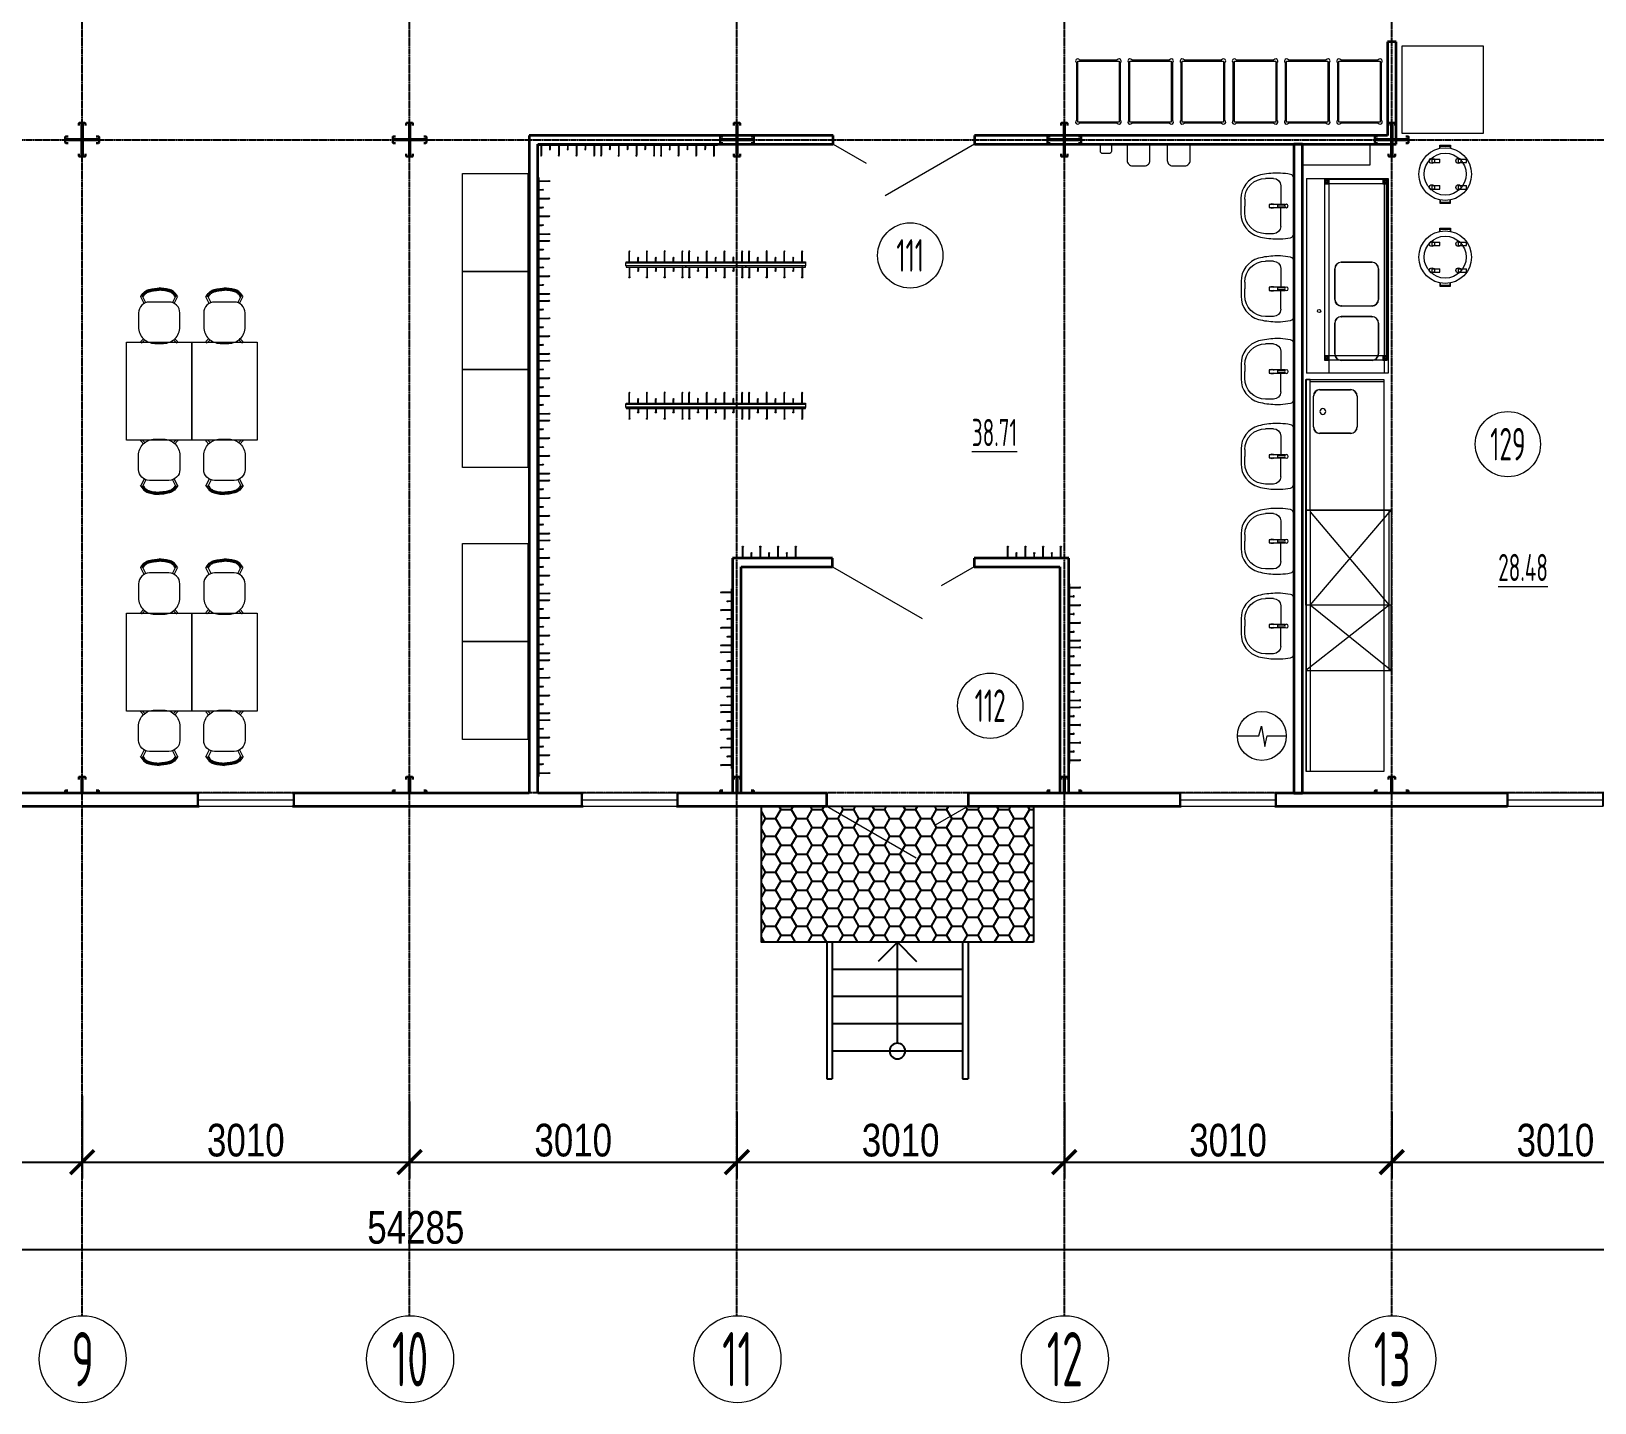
# Model space of a CAD drawing. Header units: millimetres. Extents: x 2162 to 93478, y -2737 to 52379.
# Drawn here: x 29665 to 44038, y -2737 to 9867 of the extents above; entities that cross this region are included whole.
import ezdxf
from ezdxf.enums import TextEntityAlignment as Align

# ---------------------------------------------------------------- set-up
doc = ezdxf.new("R2010")
doc.units = ezdxf.units.MM
doc.linetypes.add('Штрихпунктир 15 х 2 х 2 мм', pattern=[19, 15, -2, 0, -2])
doc.linetypes.add('Штрихпунктирная', pattern=[30, 25, -2.25, 0.5, -2.25])
doc.layers.add('Axes', color=40, linetype='Штрихпунктирная')
doc.layers.add('dimension', color=4, linetype='Continuous')
for name, color, linetype, lineweight in [('Columns', 5, 'Continuous', 30), ('door', 7, 'Continuous', 18), ('equipment 1', 4, 'Continuous', 9), ('furniture', 27, 'Continuous', 9), ('txt', 219, 'Continuous', 20), ('Wall', 5, 'Continuous', 9), ('windows', 4, 'Continuous', 30)]:
    doc.layers.add(name, color=color, linetype=linetype, lineweight=lineweight)
doc.styles.add('KOTE', font='romrust.shx', dxfattribs={"width": 0.8})
doc.styles.add('стиль1', font='cs_gost2304.shx', dxfattribs={"width": 0.8})
doc.dimstyles.new('ayala 100', dxfattribs={"dimscale": 50, "dimtxt": 6, "dimasz": 4.4, "dimexe": 3, "dimexo": 5, "dimgap": 1, "dimtad": 1, "dimtoh": 1, "dimdec": 0, "dimzin": 9, "dimdsep": 46, "dimtxsty": 'KOTE', "dimblk": 'ARCHTICK', "dimcen": 0, "dimdle": 3, "dimclrd": 4, "dimclre": 4, "dimclrt": 3, "dimadec": 0, "dimazin": 0, "dimtfac": 0.666667, "dimtdec": 0, "dimtix": 1, "dimtmove": 1, "dimatfit": 0, "dimfxl": 1, "dimtvp": 1, "dimtolj": 1, "dimarcsym": 0})

# ---------------------------------------------------------------- blocks, each defined once
blk = doc.blocks.new('d5')
at = {"layer": 'door'}
for p, q in [((-650, -75), (173, -550)), ((650, -75), (347, -250))]:
    blk.add_line(p, q, dxfattribs=at)
blk = doc.blocks.new('d4')
at = {"layer": 'door'}
for p, q in [((-650, -40), (173, -515)), ((650, -40), (347, -215))]:
    blk.add_line(p, q, dxfattribs=at)
blk = doc.blocks.new('tri')
at = {"color": 0}
for p, q in [((109227, 5130), (109228, 5130)), ((109228, 5130), (109943, 5130)), ((109433, 5120), (109393, 5120)), ((109393, 5120), (109393, 5080)), ((109393, 5080), (109433, 5080)), ((109393, 5080), (109393, 3501)), ((109433, 5130), (109433, 3340)), ((109433, 5130), (109433, 5130)), ((109928, 5120), (109433, 5120)), ((109928, 5080), (109433, 5080)), ((109928, 5120), (109928, 5080)), ((109968, 5120), (109928, 5120)), ((109928, 5080), (109968, 5080)), ((109943, 3340), (109943, 5130)), ((109943, 5130), (109978, 5130)), ((109943, 5130), (109943, 5130)), ((109958, 5080), (109958, 3501)), ((109958, 5080), (109968, 5080)), ((109968, 5080), (109968, 5120)), ((109968, 5080), (109968, 3501)), ((109978, 5130), (109978, 3340)), ((109546, 4361), (109829, 4361)), ((109828, 4360), (109548, 4360)), ((109486, 4018), (109486, 4301)), ((109488, 4300), (109488, 4020)), ((109888, 4301), (109888, 4300)), ((109888, 4020), (109888, 4300)), ((109889, 4301), (109889, 4018)), ((109488, 4018), (109488, 4020)), ((109548, 3960), (109546, 3960)), ((109829, 3958), (109546, 3958)), ((109548, 3960), (109828, 3960)), ((109829, 3960), (109828, 3960)), ((109888, 4020), (109888, 4018)), ((109486, 3518), (109486, 3801)), ((109488, 3800), (109488, 3801)), ((109488, 3800), (109488, 3520)), ((109546, 3860), (109548, 3860)), ((109828, 3861), (109548, 3861)), ((109828, 3860), (109548, 3860)), ((109828, 3860), (109829, 3860)), ((109888, 3801), (109888, 3800)), ((109888, 3520), (109888, 3800)), ((109889, 3801), (109889, 3518)), ((109393, 3501), (109393, 3461)), ((109433, 3501), (109393, 3501)), ((109393, 3461), (109433, 3461)), ((109928, 3501), (109433, 3501)), ((109928, 3461), (109433, 3461)), ((109488, 3518), (109488, 3520)), ((109548, 3460), (109546, 3460)), ((109829, 3458), (109546, 3458)), ((109548, 3460), (109828, 3460)), ((109829, 3460), (109828, 3460)), ((109968, 3501), (109928, 3501)), ((109928, 3501), (109928, 3461)), ((109928, 3461), (109968, 3461)), ((109958, 3501), (109968, 3501)), ((109968, 3461), (109968, 3501)), ((109228, 3340), (109227, 3340)), ((109433, 3340), (109228, 3340)), ((109943, 3340), (109433, 3340)), ((109978, 3340), (109943, 3340))]:
    blk.add_line(p, q, dxfattribs=at)
blk.add_lwpolyline([(109228, 5130), (109228, 3340)], dxfattribs=at)
blk.add_circle((109343, 3912), 15, dxfattribs=at)
for centre, radius, start, end in [((109413, 5100), 15, 0, 180), ((109413, 5100), 15, 180, 0), ((109413, 5100), 8, 0, 180), ((109413, 5100), 8, 180, 0), ((109948, 5100), 15, 0, 180), ((109948, 5100), 15, 180, 0), ((109948, 5100), 8, 0, 180), ((109948, 5100), 8, 180, 0), ((109546, 4301), 60, 90, 180), ((109548, 4300), 60, 90, 180), ((109828, 4300), 60, 0, 90), ((109829, 4301), 60, 0, 90), ((109546, 4018), 60, 180, 270), ((109548, 4020), 60, 180, 270), ((109828, 4020), 60, 270, 0), ((109829, 4018), 60, 270, 0), ((109546, 3801), 60, 90, 180), ((109546, 3801), 58.5, 90, 180), ((109828, 3800), 61.5, 0, 90), ((109828, 3800), 60, 0, 90), ((109413, 3481), 15, 0, 180), ((109413, 3481), 15, 180, 0), ((109413, 3481), 8, 0, 180), ((109413, 3481), 8, 180, 0), ((109546, 3518), 60, 180, 270), ((109546, 3518), 58.5, 180, 270), ((109828, 3520), 60, 270, 0), ((109829, 3518), 60, 270, 0), ((109948, 3481), 15, 0, 180), ((109948, 3481), 15, 180, 0), ((109948, 3481), 8, 0, 180), ((109948, 3481), 8, 180, 0)]:
    blk.add_arc(centre, radius, start, end, dxfattribs=at)
blk = doc.blocks.new('Cerasit_President_H60')
at = {"color": 0}
for p, q in [((-187, 254), (-259, 254)), ((-120, 187), (-120, 14)), ((-451, 62), (-451, 0)), ((-451, -62), (-451, 0)), ((-226, -14), (-226, 14)), ((-226, 14), (-78, 14)), ((-78, -14), (-226, -14)), ((-120, -187), (-120, -14)), ((-187, -254), (-259, -254))]:
    blk.add_line(p, q, dxfattribs=at)
blk.add_lwpolyline([(-324, 281, -0.053248), (-173, 302), (-123, 302, -0.039105), (-31, 291, -0.357153), (0, 254), (0, 0), (0, -254, -0.357153), (-31, -291, -0.039105), (-123, -302), (-173, -302, -0.053248), (-324, -281, -0.335411), (-485, -68), (-485, 0), (-485, 68, -0.335411)], format="xyb", close=True, dxfattribs=at)
for points in [[(-82, 9), (-146, 9)], [(-146, 9), (-146, -9)], [(-82, -9), (-146, -9)]]:
    blk.add_lwpolyline(points, dxfattribs=at)
blk.add_circle((-68, 0), 16.8, dxfattribs=at)
for centre, radius, start, end in [((-259, 62), 192, 90, 180), ((-187, 187), 67.2, 0, 90), ((-198, 0), 22.1, 39.1625, 140.8375), ((-259, -62), 192, 180, 270), ((-198, 0), 22.1, 219.1625, 320.8375), ((-187, -187), 67.2, 270, 0)]:
    blk.add_arc(centre, radius, start, end, dxfattribs=at)
blk = doc.blocks.new('7 hand')
at = {"color": 0}
for points in [[(550, 0), (550, -10), (0, -10), (0, 0)], [(0, 0), (550, 0)], [(30, -10), (30, -101)], [(30, -10), (35, -10)], [(35, -10), (35, -101)], [(111, -10), (111, -41)], [(116, -10), (116, -41)], [(192, -10), (192, -101)], [(198, -10), (198, -101)], [(274, -10), (274, -41)], [(279, -10), (279, -41)], [(355, -10), (355, -101)], [(360, -10), (360, -101)], [(437, -10), (437, -41)], [(442, -10), (442, -41)], [(517, -10), (517, -101)], [(522, -10), (522, -101)]]:
    blk.add_lwpolyline(points, dxfattribs=at)
for centre in [(32, -105), (114, -46), (195, -105), (276, -46), (358, -105), (439, -46), (519, -105)]:
    blk.add_circle(centre, 5, dxfattribs=at)
blk = doc.blocks.new('Puff 8843')
blk.add_lwpolyline([(-55, -200), (55, -200, 0.414214), (105, -150), (105, 0), (-105, 0), (-105, -150, 0.414214)], format="xyb", close=True)
blk = doc.blocks.new('det96')
blk.add_lwpolyline([(0, 50), (-60, 50, 0.414214), (-80, 30), (-80, -30, 0.414214), (-60, -50), (0, -50)], format="xyb", close=True)
blk = doc.blocks.new('chair Neo')
at = {"color": 0, "ltscale": 0.6}
for p, q in [((-189, 157), (-164, 132)), ((-179, 170), (-153, 145)), ((171, 139), (231, 170)), ((178, 123), (233, 151)), ((-189, -157), (-164, -132)), ((171, -139), (231, -170)), ((178, -123), (233, -151)), ((-179, -170), (-153, -145))]:
    blk.add_line(p, q, dxfattribs=at)
at = {"color": 0}
blk.add_lwpolyline([(-46, -190), (84, -190, 0.414214), (184, -90), (184, 90, 0.414214), (84, 190), (-46, 190, 0.414214), (-196, 40), (-196, -40, 0.414214)], format="xyb", close=True, dxfattribs=at)
at = {"color": 0, "ltscale": 0.6}
for centre, start, end in [((-180, 160), 79.5239, 195.1676), ((230, 161), 285.9341, 80.7688), ((-180, -160), 164.8324, 280.4761), ((230, -161), 279.2312, 74.0659)]:
    blk.add_arc(centre, 9.91, start, end, dxfattribs=at)
at = {"color": 0, "ltscale": 0.8}
for points, knots in [([(229, 149), (235, 145), (241, 141), (250, 134), (254, 131), (260, 125), (262, 123), (266, 118), (267, 115), (270, 111), (272, 109), (275, 103), (276, 99), (278, 94), (279, 92), (280, 89), (280, 88), (281, 86), (281, 84), (282, 81), (282, 79), (284, 72), (285, 68), (287, 56), (288, 48), (290, 35), (290, 30), (291, 21), (292, 17), (292, 10), (293, 6), (293, 2), (294, 1), (294, 0)], [0.0061002, 0.0061002, 0.0061002, 0.0061002, 0.0192628, 0.0192628, 0.0316441, 0.0316441, 0.0411859, 0.0411859, 0.0507277, 0.0507277, 0.0602695, 0.0602695, 0.0745919, 0.0745919, 0.0816486, 0.0816486, 0.0854623, 0.0854623, 0.089276, 0.089276, 0.0969033, 0.0969033, 0.112158, 0.112158, 0.1376462, 0.1376462, 0.1572963, 0.1572963, 0.1722606, 0.1722606, 0.1853986, 0.1853986, 0.1902343, 0.1902343, 0.1902343, 0.1902343]), ([(235, 169), (279, 143), (309, 87), (310, 22), (314, 0)], [0.0029771, 0.0029771, 0.0029771, 0.0029771, 0.082265, 0.1950961, 0.1950961, 0.1950961, 0.1950961]), ([(238, 155), (243, 152), (248, 149), (258, 140), (263, 136), (271, 127), (274, 123), (279, 116), (281, 112), (285, 105), (286, 101), (288, 95), (289, 94), (290, 90), (290, 88), (292, 83), (293, 79), (295, 69), (296, 61), (298, 47), (299, 40), (301, 27), (301, 20), (302, 11), (303, 7), (303, 2), (304, 1), (304, 0)], [0.0086962, 0.0086962, 0.0086962, 0.0086962, 0.0193765, 0.0193765, 0.0357758, 0.0357758, 0.0494546, 0.0494546, 0.0631334, 0.0631334, 0.0768122, 0.0768122, 0.0827388, 0.0827388, 0.0886653, 0.0886653, 0.1005183, 0.1005183, 0.1242244, 0.1242244, 0.1479305, 0.1479305, 0.1716366, 0.1716366, 0.1874516, 0.1874516, 0.1924972, 0.1924972, 0.1924972, 0.1924972]), ([(229, -149), (235, -145), (241, -141), (250, -134), (254, -131), (260, -125), (262, -123), (266, -118), (267, -115), (270, -111), (272, -109), (275, -103), (276, -99), (278, -94), (279, -92), (280, -89), (280, -88), (281, -86), (281, -84), (282, -81), (282, -79), (284, -72), (285, -68), (287, -56), (288, -48), (290, -35), (290, -30), (291, -21), (292, -17), (292, -10), (293, -6), (293, -2), (294, -1), (294, 0)], [0.0061002, 0.0061002, 0.0061002, 0.0061002, 0.0192628, 0.0192628, 0.0316441, 0.0316441, 0.0411859, 0.0411859, 0.0507277, 0.0507277, 0.0602695, 0.0602695, 0.0745919, 0.0745919, 0.0816486, 0.0816486, 0.0854623, 0.0854623, 0.089276, 0.089276, 0.0969033, 0.0969033, 0.112158, 0.112158, 0.1376462, 0.1376462, 0.1572963, 0.1572963, 0.1722606, 0.1722606, 0.1853986, 0.1853986, 0.1902343, 0.1902343, 0.1902343, 0.1902343]), ([(235, -169), (279, -143), (309, -87), (310, -22), (314, 0)], [0.0029771, 0.0029771, 0.0029771, 0.0029771, 0.082265, 0.1950961, 0.1950961, 0.1950961, 0.1950961]), ([(238, -155), (243, -152), (248, -149), (258, -140), (263, -136), (271, -127), (274, -123), (279, -116), (281, -112), (285, -105), (286, -101), (288, -95), (289, -94), (290, -90), (290, -88), (292, -83), (293, -79), (295, -69), (296, -61), (298, -47), (299, -40), (301, -27), (301, -20), (302, -11), (303, -7), (303, -2), (304, -1), (304, 0)], [0.0086962, 0.0086962, 0.0086962, 0.0086962, 0.0193765, 0.0193765, 0.0357758, 0.0357758, 0.0494546, 0.0494546, 0.0631334, 0.0631334, 0.0768122, 0.0768122, 0.0827388, 0.0827388, 0.0886653, 0.0886653, 0.1005183, 0.1005183, 0.1242244, 0.1242244, 0.1479305, 0.1479305, 0.1716366, 0.1716366, 0.1874516, 0.1874516, 0.1924972, 0.1924972, 0.1924972, 0.1924972])]:
    blk.add_open_spline(points, degree=3, knots=knots, dxfattribs=at)
blk = doc.blocks.new('table 600х800')
at = {"color": 0, "ltscale": 3}
blk.add_lwpolyline([(-746, 298), (154, 298), (154, -302), (-746, -302)], close=True, dxfattribs=at)
at = {"color": 0, "xscale": -1}
blk.add_blockref('chair Neo', (-932, -2), dxfattribs=at)
at = {"color": 0}
blk.add_blockref('chair Neo', (340, -2), dxfattribs=at)
blk = doc.blocks.new('rrd')
at = {"layer": 'equipment 1', "color": 0}
for points in [[(26, 56), (-65, 56)], [(26, 51), (-65, 51)], [(36, 84), (26, 84), (26, -466), (36, -466)], [(36, -466), (36, 84)], [(26, -106), (-65, -106)], [(26, -111), (-65, -111)], [(26, -24), (-5, -24)], [(26, -29), (-5, -29)], [(26, -268), (-65, -268)], [(26, -273), (-65, -273)], [(26, -187), (-5, -187)], [(26, -192), (-5, -192)], [(26, -350), (-5, -350)], [(26, -355), (-5, -355)], [(26, -431), (-65, -431)], [(26, -436), (-65, -436)], [(26, -436), (26, -431)]]:
    blk.add_lwpolyline(points, dxfattribs=at)
for centre in [(-69, 53), (-69, -108), (-10, -27), (-69, -271), (-10, -190), (-69, -434), (-10, -352)]:
    blk.add_circle(centre, 5, dxfattribs=at)
blk = doc.blocks.new('A$C70FD0A59')
at = {"color": 0}
blk.add_lwpolyline([(-407, 394), (-209, 394), (-185, 483), (-153, 297), (-134, 394), (43, 394)], dxfattribs=at)
blk.add_circle((-182, 394), 225, dxfattribs=at)
blk = doc.blocks.new('kolumn')
at = {"color": 0, "ltscale": 100}
for p, q in [((4, 0), (146, 0)), ((0, -4), (0, -146)), ((25, -146), (25, -125)), ((146, -25), (125, -25)), ((150, -4), (150, -21)), ((4, -150), (21, -150))]:
    blk.add_line(p, q, dxfattribs=at)
for centre, start, end in [((4, -4), 90, 180), ((146, -4), 0, 90), ((146, -21), 270, 0), ((4, -146), 180, 270), ((21, -146), 270, 0)]:
    blk.add_arc(centre, 4, start, end, dxfattribs=at)
blk = doc.blocks.new('entrance')
h = blk.add_hatch()
h.set_pattern_fill('HONEY', color=0, scale=0.3, angle=270)
h.set_pattern_definition([(270, (297.8511, -94.09346), (0.8248892, -1.42875), [0.9525, -1.905]), (30, (297.8511, -94.09346), (0.8248892, 1.42875), [0.9525, -1.905]), (330, (297.8511, -94.09346), (1.6497784, -3e-09), [-1.905, 0.9525])])
h.paths.add_polyline_path([(12.5, 12.5), (12.5, -12.5), (0, -12.5), (0, 12.5)])
at = {"color": 0}
blk.add_lwpolyline([(12.5, -12.5), (12.5, 12.5), (0, 12.5), (0, -12.5)], close=True, dxfattribs=at)
blk.add_lwpolyline([(12.5, -12.5), (12.5, 12.5), (0, 12.5), (0, -12.5)], close=True, dxfattribs=at)
blk = doc.blocks.new('1300 stair')
at = {"color": 0, "ltscale": 100}
for p, q in [((0, 6.5), (12.57, 6.5)), ((0, 6), (12.57, 6)), ((0, -6), (0, 6)), ((2.5, -6), (2.5, 6)), ((5, -6), (5, 6)), ((7.5, -6), (7.5, 6)), ((10, -6), (10, 6)), ((0, 0), (1.77, 1.77)), ((0, 0), (1.77, 1.77)), ((9.28, 0), (0, 0)), ((0, 0), (1.77, -1.77)), ((0, 0), (1.77, -1.77)), ((0, -6), (12.57, -6)), ((0, -6.5), (12.57, -6.5))]:
    blk.add_line(p, q, dxfattribs=at)
at = {"color": 0}
for p, q in [((12.57, 6.5), (12.57, 6)), ((12.57, -6), (12.57, -6.5))]:
    blk.add_line(p, q, dxfattribs=at)
at = {"color": 0, "ltscale": 100}
blk.add_circle((10, 0), 0.719, dxfattribs=at)
blk = doc.blocks.new('*U21')
at = {"color": 0, "lineweight": 15}
for p, q in [((-1.2, 0), (-1.2, 8.8)), ((-0.6, 0), (-0.6, 8.8)), ((0, 8.8), (0, 0))]:
    blk.add_line(p, q, dxfattribs=at)
at = {"ltscale": 100}
for p, q in [((-1.2, 8.8), (0, 8.8)), ((0, 0), (-1.2, 0))]:
    blk.add_line(p, q, dxfattribs=at)
blk = doc.blocks.new('d6')
at = {"layer": 'door'}
for p, q in [((-650, 40), (173, 515)), ((650, 40), (347, 215))]:
    blk.add_line(p, q, dxfattribs=at)
blk = doc.blocks.new('equipment 01')
at = {"color": 0}
for p, q in [((-5.87, -0.92), (-3.04, -0.92)), ((-5.87, -0.94), (-5.85, -0.94)), ((-5.85, -0.94), (-3.05, -0.94)), ((-3.05, -0.94), (-3.04, -0.94)), ((-6.47, -4.35), (-6.47, -1.52)), ((-6.45, -1.54), (-6.45, -1.52)), ((-6.45, -4.34), (-6.45, -1.54)), ((-2.45, -1.52), (-2.45, -1.54)), ((-2.45, -1.54), (-2.45, -4.34)), ((-2.44, -1.52), (-2.44, -4.35)), ((-6.45, -4.35), (-6.45, -4.34)), ((-5.85, -4.94), (-5.87, -4.94)), ((-3.04, -4.95), (-5.87, -4.95)), ((-3.05, -4.94), (-5.85, -4.94)), ((-3.04, -4.94), (-3.05, -4.94)), ((-2.45, -4.34), (-2.45, -4.35)), ((-7.14, -12), (-7.14, -36)), ((-6.76, -12), (-6.76, -36)), ((-6.75, -12), (-6.75, -36)), ((0.03, -36), (0.03, -12)), ((0.49, -26.75), (0.49, -12)), ((-7.15, -36), (0.03, -36))]:
    blk.add_line(p, q, dxfattribs=at)
for points in [[(0, -12), (-7.15, -12), (-7.15, 0), (0, 0)], [(-7.14, -12), (-6.76, -12), (-6.76, 0), (-7.14, 0)], [(0.68, -20.75), (-7.15, -20.75), (-7.15, -12), (0.68, -12)], [(0.68, -20.75), (-7.15, -20.75), (-7.15, -26.75), (0.68, -26.75)]]:
    blk.add_lwpolyline(points, close=True, dxfattribs=at)
for points in [[(0.03, -0.21), (-6.76, -0.21)], [(-7.15, -12), (-7.15, -36)], [(0.68, -12), (-7.15, -12)], [(-6.75, -12.17), (0.49, -20.75), (-7.15, -26.75)], [(0.68, -26.75), (-6.76, -20.75), (0.68, -12)]]:
    blk.add_lwpolyline(points, dxfattribs=at)
for centre, radius, start, end in [((-5.87, -1.52), 0.6, 90, 180), ((-5.85, -1.54), 0.6, 90, 180), ((-5.87, -1.52), 0.585, 90, 180), ((-3.05, -1.54), 0.6, 0, 90), ((-3.04, -1.52), 0.6, 0, 90), ((-3.04, -1.52), 0.585, 0, 90), ((-5.6, -2.94), 0.265, 0, 180), ((-5.6, -2.94), 0.265, 180, 0), ((-5.87, -4.35), 0.6, 180, 270), ((-5.85, -4.34), 0.6, 180, 270), ((-5.87, -4.35), 0.585, 180, 270), ((-3.05, -4.34), 0.6, 270, 0), ((-3.04, -4.35), 0.6, 270, 0), ((-3.04, -4.35), 0.585, 270, 0)]:
    blk.add_arc(centre, radius, start, end, dxfattribs=at)
blk = doc.blocks.new('_ArchTick')
at = {"color": 0, "linetype": 'ByBlock', "const_width": 0.15}
blk.add_lwpolyline([(-0.5, -0.5), (0.5, 0.5)], dxfattribs=at)
blk = doc.blocks.new('*D64')
at = {"layer": 'Defpoints', "color": 0, "transparency": 16777216}
for p in [(27122, 300), (30132, 334), (30132, -526)]:
    blk.add_point(p, dxfattribs=at)
at = {"layer": 'dimension', "color": 4, "lineweight": -2, "transparency": 16777216}
for p, q in [((27122, 50), (27122, -676)), ((30132, 84), (30132, -676)), ((26972, -526), (30282, -526))]:
    blk.add_line(p, q, dxfattribs=at)
at = {"layer": 'dimension', "color": 4, "lineweight": -2, "transparency": 16777216, "xscale": 220, "yscale": 220, "zscale": 220, "rotation": 180}
blk.add_blockref('_ArchTick', (27122, -526), dxfattribs=at)
at = {"layer": 'dimension', "color": 4, "lineweight": -2, "transparency": 16777216, "xscale": 220, "yscale": 220, "zscale": 220}
blk.add_blockref('_ArchTick', (30132, -526), dxfattribs=at)
at = {"layer": 'dimension', "color": 3, "transparency": 16777216, "insert": (28627, -326), "char_height": 300, "attachment_point": 5, "style": 'KOTE'}
blk.add_mtext('\\A1;3010', dxfattribs=at)
blk = doc.blocks.new('*D65')
at = {"layer": 'Defpoints', "color": 0, "transparency": 16777216}
for p in [(30132, 334), (33142, 281), (33142, -526)]:
    blk.add_point(p, dxfattribs=at)
at = {"layer": 'dimension', "color": 4, "lineweight": -2, "transparency": 16777216}
for p, q in [((30132, 84), (30132, -676)), ((33142, 31), (33142, -676)), ((29982, -526), (33292, -526))]:
    blk.add_line(p, q, dxfattribs=at)
at = {"layer": 'dimension', "color": 4, "lineweight": -2, "transparency": 16777216, "xscale": 220, "yscale": 220, "zscale": 220, "rotation": 180}
blk.add_blockref('_ArchTick', (30132, -526), dxfattribs=at)
at = {"layer": 'dimension', "color": 4, "lineweight": -2, "transparency": 16777216, "xscale": 220, "yscale": 220, "zscale": 220}
blk.add_blockref('_ArchTick', (33142, -526), dxfattribs=at)
at = {"layer": 'dimension', "color": 3, "transparency": 16777216, "insert": (31637, -326), "char_height": 300, "attachment_point": 5, "style": 'KOTE'}
blk.add_mtext('\\A1;3010', dxfattribs=at)
blk = doc.blocks.new('*D66')
at = {"layer": 'Defpoints', "color": 0, "transparency": 16777216}
for p in [(33142, 281), (36152, 186), (36152, -526)]:
    blk.add_point(p, dxfattribs=at)
at = {"layer": 'dimension', "color": 4, "lineweight": -2, "transparency": 16777216}
for p, q in [((33142, 31), (33142, -676)), ((36152, -64), (36152, -676)), ((32992, -526), (36302, -526))]:
    blk.add_line(p, q, dxfattribs=at)
at = {"layer": 'dimension', "color": 4, "lineweight": -2, "transparency": 16777216, "xscale": 220, "yscale": 220, "zscale": 220, "rotation": 180}
blk.add_blockref('_ArchTick', (33142, -526), dxfattribs=at)
at = {"layer": 'dimension', "color": 4, "lineweight": -2, "transparency": 16777216, "xscale": 220, "yscale": 220, "zscale": 220}
blk.add_blockref('_ArchTick', (36152, -526), dxfattribs=at)
at = {"layer": 'dimension', "color": 3, "transparency": 16777216, "insert": (34647, -326), "char_height": 300, "attachment_point": 5, "style": 'KOTE'}
blk.add_mtext('\\A1;3010', dxfattribs=at)
blk = doc.blocks.new('*D67')
at = {"layer": 'Defpoints', "color": 0, "transparency": 16777216}
for p in [(36152, 186), (39162, 273), (39162, -526)]:
    blk.add_point(p, dxfattribs=at)
at = {"layer": 'dimension', "color": 4, "lineweight": -2, "transparency": 16777216}
for p, q in [((39162, 23), (39162, -676)), ((36152, -64), (36152, -676)), ((36002, -526), (39312, -526))]:
    blk.add_line(p, q, dxfattribs=at)
at = {"layer": 'dimension', "color": 4, "lineweight": -2, "transparency": 16777216, "xscale": 220, "yscale": 220, "zscale": 220, "rotation": 180}
blk.add_blockref('_ArchTick', (36152, -526), dxfattribs=at)
at = {"layer": 'dimension', "color": 4, "lineweight": -2, "transparency": 16777216, "xscale": 220, "yscale": 220, "zscale": 220}
blk.add_blockref('_ArchTick', (39162, -526), dxfattribs=at)
at = {"layer": 'dimension', "color": 3, "transparency": 16777216, "insert": (37657, -326), "char_height": 300, "attachment_point": 5, "style": 'KOTE'}
blk.add_mtext('\\A1;3010', dxfattribs=at)
blk = doc.blocks.new('*D68')
at = {"layer": 'Defpoints', "color": 0, "transparency": 16777216}
for p in [(39162, 273), (42172, 186), (42172, -526)]:
    blk.add_point(p, dxfattribs=at)
at = {"layer": 'dimension', "color": 4, "lineweight": -2, "transparency": 16777216}
for p, q in [((39162, 23), (39162, -676)), ((42172, -64), (42172, -676)), ((39012, -526), (42322, -526))]:
    blk.add_line(p, q, dxfattribs=at)
at = {"layer": 'dimension', "color": 4, "lineweight": -2, "transparency": 16777216, "xscale": 220, "yscale": 220, "zscale": 220, "rotation": 180}
blk.add_blockref('_ArchTick', (39162, -526), dxfattribs=at)
at = {"layer": 'dimension', "color": 4, "lineweight": -2, "transparency": 16777216, "xscale": 220, "yscale": 220, "zscale": 220}
blk.add_blockref('_ArchTick', (42172, -526), dxfattribs=at)
at = {"layer": 'dimension', "color": 3, "transparency": 16777216, "insert": (40667, -326), "char_height": 300, "attachment_point": 5, "style": 'KOTE'}
blk.add_mtext('\\A1;3010', dxfattribs=at)
blk = doc.blocks.new('*D69')
at = {"layer": 'Defpoints', "color": 0, "transparency": 16777216}
for p in [(42172, 186), (45182, 69), (45182, -526)]:
    blk.add_point(p, dxfattribs=at)
at = {"layer": 'dimension', "color": 4, "lineweight": -2, "transparency": 16777216}
for p, q in [((42172, -64), (42172, -676)), ((45182, -181), (45182, -676)), ((42022, -526), (45332, -526))]:
    blk.add_line(p, q, dxfattribs=at)
at = {"layer": 'dimension', "color": 4, "lineweight": -2, "transparency": 16777216, "xscale": 220, "yscale": 220, "zscale": 220, "rotation": 180}
blk.add_blockref('_ArchTick', (42172, -526), dxfattribs=at)
at = {"layer": 'dimension', "color": 4, "lineweight": -2, "transparency": 16777216, "xscale": 220, "yscale": 220, "zscale": 220}
blk.add_blockref('_ArchTick', (45182, -526), dxfattribs=at)
at = {"layer": 'dimension', "color": 3, "transparency": 16777216, "insert": (43677, -326), "char_height": 300, "attachment_point": 5, "style": 'KOTE'}
blk.add_mtext('\\A1;3010', dxfattribs=at)
blk = doc.blocks.new('*D79')
at = {"layer": 'Defpoints', "color": 0, "transparency": 16777216}
for p in [(60342, 186), (6057, -11), (60342, -1328)]:
    blk.add_point(p, dxfattribs=at)
at = {"layer": 'dimension', "color": 4, "lineweight": -2, "transparency": 16777216}
for p, q in [((60342, -64), (60342, -1478)), ((6057, -261), (6057, -1478)), ((5907, -1328), (60492, -1328))]:
    blk.add_line(p, q, dxfattribs=at)
at = {"layer": 'dimension', "color": 4, "lineweight": -2, "transparency": 16777216, "xscale": 220, "yscale": 220, "zscale": 220, "rotation": 180}
blk.add_blockref('_ArchTick', (6057, -1328), dxfattribs=at)
at = {"layer": 'dimension', "color": 4, "lineweight": -2, "transparency": 16777216, "xscale": 220, "yscale": 220, "zscale": 220}
blk.add_blockref('_ArchTick', (60342, -1328), dxfattribs=at)
at = {"layer": 'dimension', "color": 3, "transparency": 16777216, "insert": (33200, -1128), "char_height": 300, "attachment_point": 5, "style": 'KOTE'}
blk.add_mtext('\\A1;54285', dxfattribs=at)
blk = doc.blocks.new('45c')
at = {"color": 0}
for points in [[(-173, 580), (173, 580)], [(-200, 27), (-200, 553)], [(200, 553), (200, 27)], [(173, 0), (-173, 0)]]:
    blk.add_lwpolyline(points, dxfattribs=at)
blk.add_lwpolyline([(-190, 570), (190, 570), (190, 10), (-190, 10)], close=True, dxfattribs=at)
for centre, start, end in [((-190, 570), 30, 240), ((190, 570), 300, 150), ((-190, 10), 120, 330), ((190, 10), 210, 60)]:
    blk.add_arc(centre, 20, start, end, dxfattribs=at)
blk = doc.blocks.new('equip0548')
at = {"color": 0}
for p, q in [((-50, 266), (50, 266)), ((-50, 237), (-50, 266)), ((-45, 258), (45, 258)), ((-45, 238), (-45, 258)), ((45, 258), (45, 238)), ((50, 266), (50, 237)), ((-124, 138), (-49, 138)), ((-124, 138), (-124, 106)), ((-124, 106), (-49, 106)), ((-49, 106), (-49, 138)), ((120, 138), (120, 106)), ((120, 138), (195, 138)), ((120, 106), (195, 106)), ((195, 106), (195, 138)), ((-124, -106), (-124, -138)), ((-124, -106), (-49, -106)), ((-124, -138), (-49, -138)), ((-49, -138), (-49, -106)), ((120, -106), (120, -138)), ((120, -106), (195, -106)), ((120, -138), (195, -138)), ((195, -138), (195, -106)), ((-50, -237), (-50, -266)), ((-50, -266), (50, -266)), ((-45, -238), (-45, -258)), ((-45, -258), (45, -258)), ((45, -258), (45, -238)), ((50, -266), (50, -237))]:
    blk.add_line(p, q, dxfattribs=at)
for centre, radius in [((0, 0), 242), ((0, 0), 193), ((-122, 122), 24), ((122, 122), 24), ((-122, -122), 24), ((122, -122), 24)]:
    blk.add_circle(centre, radius, dxfattribs=at)

msp = doc.modelspace()

# ---------------------------------------------------------------- linework, layer by layer
at = {"layer": 'Axes', "linetype": 'Штрихпунктир 15 х 2 х 2 мм'}
for p, q in [((30132.1, -1937.4), (30132.1, 21035.1)), ((33142.1, -1937.4), (33142.1, 21035.1)), ((36152.1, -1937.4), (36152.1, 21035.1)), ((39162.1, -1937.4), (39162.1, 21035.1)), ((42172.1, -1937.4), (42172.1, 21035.1)), ((3469.3, 8870.1), (57337.1, 8870.1)), ((3469.3, 2870.1), (57367.1, 2870.1))]:
    msp.add_line(p, q, dxfattribs=at)
at = {"layer": 'equipment 1'}
for points in [[(43014.2, 9731.3), (42264.2, 9731.3), (42264.2, 8931.3), (43014.2, 8931.3)], [(41351.6, 8830.1), (41971.4, 8830.1), (41971.4, 8635.4), (41351.6, 8635.4)], [(36783.2, 7739.3), (36783.2, 7710.3), (35132.2, 7710.3), (35132.2, 7739.3)], [(36783.2, 6439.8), (36783.2, 6410.8), (35132.2, 6410.8), (35132.2, 6439.8)]]:
    msp.add_lwpolyline(points, close=True, dxfattribs=at)
at = {"layer": 'furniture'}
for points in [[(34229.9, 8558.6), (34229.9, 7658.6), (33629.9, 7658.6), (33629.9, 8558.6)], [(34229.9, 7658.6), (34229.9, 6758.6), (33629.9, 6758.6), (33629.9, 7658.6)], [(34229.9, 6758.6), (34229.9, 5858.6), (33629.9, 5858.6), (33629.9, 6758.6)], [(34229.9, 5158.7), (34229.9, 4258.7), (33629.9, 4258.7), (33629.9, 5158.7)], [(34229.9, 4258.7), (34229.9, 3358.7), (33629.9, 3358.7), (33629.9, 4258.7)]]:
    msp.add_lwpolyline(points, close=True, dxfattribs=at)
at = {"layer": 'txt'}
for centre, radius in [((37745, 7806.9), 300), ((43239.4, 6072.4), 300), ((38480.5, 3668.7), 300), ((30137.1, -2337.4), 400), ((33147.1, -2337.4), 400), ((36157.1, -2337.4), 400), ((39167.1, -2337.4), 400), ((42177.1, -2337.4), 400)]:
    msp.add_circle(centre, radius, dxfattribs=at)
at = {"layer": 'Wall', "lineweight": 35}
for p, q in [((42132.1, 9770.1), (42132.1, 8910.1)), ((42212.1, 9770.1), (42132.1, 9770.1)), ((42212.1, 8830.1), (42212.1, 9770.1)), ((34241.7, 8910.1), (34241.7, 2865.1)), ((37037.1, 8910.1), (34241.7, 8910.1)), ((34321.7, 2865.1), (34321.7, 8830.1)), ((34321.7, 8830.1), (37037.1, 8830.1)), ((37037.1, 8830.1), (37037.1, 8910.1)), ((42132.1, 8910.1), (38337.1, 8910.1)), ((38337.1, 8910.1), (38337.1, 8830.1)), ((38337.1, 8830.1), (42212.1, 8830.1)), ((37032.1, 5025.1), (36112.1, 5025.1)), ((36112.1, 5025.1), (36112.1, 2865.1)), ((36192.1, 4945.1), (37032.1, 4945.1)), ((36192.1, 2865.1), (36192.1, 4945.1)), ((37032.1, 4945.1), (37032.1, 5025.1)), ((39202.1, 5025.1), (38332.1, 5025.1)), ((38332.1, 5025.1), (38332.1, 4945.1)), ((38332.1, 4945.1), (39122.1, 4945.1)), ((39122.1, 4945.1), (39122.1, 2865.1)), ((39202.1, 4945.1), (39202.1, 5025.1)), ((39202.1, 2865.1), (39202.1, 4945.1)), ((31207.1, 2865.1), (29057.1, 2865.1)), ((29057.1, 2745.1), (31207.1, 2745.1)), ((34241.7, 2865.1), (32067.1, 2865.1)), ((32067.1, 2745.1), (34737.1, 2745.1)), ((34737.1, 2865.1), (34321.7, 2865.1)), ((36112.1, 2865.1), (35597.1, 2865.1)), ((35597.1, 2745.1), (36977.1, 2745.1)), ((36977.1, 2865.1), (36192.1, 2865.1)), ((36977.1, 2745.1), (36977.1, 2865.1)), ((39122.1, 2865.1), (38277.1, 2865.1)), ((38277.1, 2865.1), (38277.1, 2745.1)), ((38277.1, 2745.1), (40237.1, 2745.1)), ((40237.1, 2865.1), (39202.1, 2865.1)), ((42132.1, 2865.1), (41097.1, 2865.1)), ((41097.1, 2745.1), (43237.1, 2745.1)), ((43237.1, 2865.1), (42212.1, 2865.1))]:
    msp.add_line(p, q, dxfattribs=at)
msp.add_lwpolyline([(41271.6, 8830.1), (41271.6, 2866.2), (41351.6, 2866.2), (41351.6, 8830.1)], close=True, dxfattribs=at)

# ---------------------------------------------------------------- block references
at = {"xscale": -100, "yscale": 100, "zscale": 100, "rotation": 90}
for name, p in [('entrance', (37627.1, 2745.1)), ('1300 stair', (37627.1, 1495.1))]:
    msp.add_blockref(name, p, dxfattribs=at)
at = {"layer": 'Columns', "rotation": 180}
for p in [(30127.5, 8875.1), (33137.5, 8875.1), (36147.5, 8875.1), (39157.5, 8875.1), (42167.5, 8875.1), (30127.1, 2865.1), (33137.1, 2865.1), (36147.1, 2865.1), (39157.1, 2865.1), (42167.1, 2865.1)]:
    msp.add_blockref('kolumn', p, dxfattribs=at)
at = {"layer": 'Columns', "xscale": -1, "rotation": 180}
for p in [(30137.5, 8875.1), (33147.5, 8875.1), (36157.5, 8875.1), (39167.5, 8875.1), (42177.5, 8875.1), (30137.1, 2865.1), (33147.1, 2865.1), (36157.1, 2865.1), (39167.1, 2865.1), (42177.1, 2865.1)]:
    msp.add_blockref('kolumn', p, dxfattribs=at)
at = {"layer": 'Columns', "xscale": -1}
for p in [(30127.5, 8865.1), (33137.5, 8865.1), (36147.5, 8865.1), (39157.5, 8865.1), (42167.5, 8865.1)]:
    msp.add_blockref('kolumn', p, dxfattribs=at)
at = {"layer": 'Columns'}
for p in [(30137.5, 8865.1), (33147.5, 8865.1), (36157.5, 8865.1), (39167.5, 8865.1), (42177.5, 8865.1)]:
    msp.add_blockref('kolumn', p, dxfattribs=at)
at = {"layer": 'door', "rotation": 180}
msp.add_blockref('d6', (37687.1, 8870.1), dxfattribs=at)
at = {"layer": 'door'}
for name, p in [('d4', (37682.1, 4985.1)), ('d5', (37627.1, 2820.1))]:
    msp.add_blockref(name, p, dxfattribs=at)
at = {"layer": 'equipment 1'}
for name, p in [('45c', (39475.6, 9023.3)), ('45c', (39955.6, 9023.3)), ('45c', (40435.6, 9023.3)), ('45c', (40915.6, 9023.3)), ('45c', (41395.6, 9023.3)), ('45c', (41875.6, 9023.3)), ('Puff 8843', (39844.5, 8830.1)), ('Puff 8843', (40213.4, 8830.1)), ('equip0548', (42663.4, 8554.6)), ('tri', (-67838.5, 3384.2)), ('equip0548', (42663.4, 7791.4)), ('A$C70FD0A59', (41159.7, 2996.6))]:
    msp.add_blockref(name, p, dxfattribs=at)
at = {"layer": 'equipment 1', "xscale": -1}
for p in [(34872.1, 8830.1), (35422.5, 8830.1), (35973, 8830.1)]:
    msp.add_blockref('7 hand', p, dxfattribs=at)
for name, p, rotation in [('det96', (39544.1, 8823.1), 270), ('Cerasit_President_H60', (41271, 8261), 180), ('rrd', (35216.7, 7775.2), 90), ('rrd', (35767.1, 7775.2), 90), ('rrd', (36317.5, 7775.2), 90), ('Cerasit_President_H60', (41271.6, 7500.1), 180), ('Cerasit_President_H60', (41271.6, 6740.1), 180), ('rrd', (35216.7, 6475.7), 90), ('rrd', (35767.1, 6475.7), 90), ('rrd', (36317.5, 6475.7), 90), ('Cerasit_President_H60', (41271.6, 5960.1), 180), ('Cerasit_President_H60', (41271.6, 5180.1), 180), ('7 hand', (39202.1, 4787.6), 90), ('Cerasit_President_H60', (41271.6, 4400.1), 180), ('7 hand', (39202.1, 4237.2), 90), ('7 hand', (39202.1, 3686.8), 90)]:
    msp.add_blockref(name, p, dxfattribs=dict(at, rotation=rotation))
at = {"layer": 'equipment 1'}
for name, p, rotation in [('7 hand', (34321.7, 7972), 90), ('7 hand', (34321.7, 7421.5), 90), ('rrd', (35216.7, 7674.5), 90), ('rrd', (35767.1, 7674.5), 90), ('rrd', (36317.5, 7674.5), 90), ('7 hand', (34321.7, 6871.1), 90), ('7 hand', (34321.7, 6320.7), 90), ('rrd', (35216.7, 6375), 90), ('rrd', (35767.1, 6375), 90), ('rrd', (36317.5, 6375), 90), ('7 hand', (34321.7, 5770.3), 90), ('7 hand', (34321.7, 5219.8), 90), ('7 hand', (34321.7, 4669.4), 90), ('7 hand', (36725.4, 5025.1), 180), ('7 hand', (39162.1, 5025.1), 180), ('7 hand', (34321.7, 4119), 90), ('7 hand', (36112.1, 4741.7), 270), ('7 hand', (36112.1, 4191.3), 270), ('7 hand', (34321.7, 3568.5), 90), ('7 hand', (36112.1, 3640.9), 270), ('7 hand', (34321.7, 3018.1), 90)]:
    msp.add_blockref(name, p, dxfattribs=dict(at, rotation=rotation))
at = {"layer": 'equipment 1', "xscale": 100, "yscale": 100, "zscale": 100}
msp.add_blockref('equipment 01', (42098.2, 6666.3), dxfattribs=at)
at = {"layer": 'furniture', "rotation": 90}
for p in [(30838.5, 6854.9), (31438.5, 6854.9), (30838.5, 4365), (31438.5, 4365)]:
    msp.add_blockref('table 600х800', p, dxfattribs=at)
at = {"layer": 'windows', "xscale": -100, "yscale": 100, "zscale": 100, "rotation": 270}
for p in [(31197.1, 2865.1), (34727.1, 2865.1), (40227.1, 2865.1), (43237.1, 2865.1)]:
    msp.add_blockref('*U21', p, dxfattribs=at)

# ---------------------------------------------------------------- texts
at = {"layer": 'txt', "style": 'стиль1', "width": 0.7}
for s, height, p in [('111', 300, (37745, 7806.9)), ('129', 300, (43239.4, 6072.4)), ('112', 300, (38480.5, 3668.7)), ('9', 500, (30137.1, -2337.4)), ('10', 500, (33147.1, -2337.4)), ('11', 500, (36157.1, -2337.4)), ('12', 500, (39167.1, -2337.4)), ('13', 500, (42177.1, -2337.4))]:
    msp.add_text(s, height=height, dxfattribs=at).set_placement(p, align=Align.MIDDLE_CENTER)
at = {"layer": 'txt', "ltscale": 100, "style": 'стиль1', "width": 0.7}
for s, p in [('%%U38.71', (38520.1, 6179.5)), ('%%U28.48', (43379.4, 4939.1))]:
    msp.add_text(s, height=250, dxfattribs=at).set_placement(p, align=Align.MIDDLE_CENTER)

# ---------------------------------------------------------------- dimensions: what is measured, and where the dimension line sits
at = {"layer": 'dimension'}
for base, p1, p2, picture, middle in [((30132.1, -525.6), (27122.1, 300.5), (30132.1, 333.8), '*D64', (28627.1, -325.6)), ((33142.1, -525.6), (30132.1, 333.8), (33142.1, 280.9), '*D65', (31637.1, -325.6)), ((60342, -1328.1), (6057.1, -11.1), (60342, 186.1), '*D79', (33199.6, -1128.1)), ((36152.1, -525.6), (33142.1, 280.9), (36152.1, 186.1), '*D66', (34647.1, -325.6)), ((39162.1, -525.6), (36152.1, 186.1), (39162.1, 272.7), '*D67', (37657.1, -325.6)), ((42172.1, -525.6), (39162.1, 272.7), (42172.1, 186.1), '*D68', (40667.1, -325.6)), ((45182.1, -525.6), (42172.1, 186.1), (45182.1, 69.1), '*D69', (43677.1, -325.6))]:
    dim = msp.add_linear_dim(base=base, p1=p1, p2=p2, dimstyle='ayala 100', dxfattribs=at)
    dim.commit()
    dim.dimension.update_dxf_attribs({"geometry": picture, "text_midpoint": middle})

doc.saveas('drawing.dxf')
